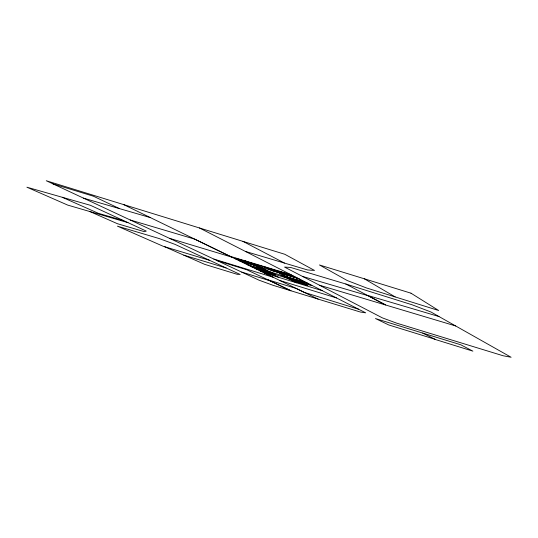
<?xml version="1.0" encoding="UTF-8"?>
<svg xmlns="http://www.w3.org/2000/svg" width="538" height="538" viewBox="0 0 538 538"><rect width="100%" height="100%" fill="white"/><g stroke="black" fill="none" stroke-linecap="round" stroke-linejoin="round"><path stroke-width="0.81" d="M127.997 222.651L67.714 205.099L26.9 187.197L90.451 205.314L146.282 231.091L144.372 231.67L117.412 223.707L89.92 211.562M83.437 198.119L150.418 217.621M123.787 220.708L98.42 213.337L62.253 197.278M302.538 276.424L382.41 317.891L396.412 323.069L503.084 355.746L511.1 357.259L430.972 312.013L412.162 304.804L345.793 284.003L290.614 267.453L284.541 267.077L302.538 276.424L368.1 295.732M130.25 219.995L194.675 239.121L231.723 257.117L169.443 238.314L46.268 180.741L284.763 254.266L314.535 270.439L307.575 269.968L245.415 251.428M438.988 316.539L367.32 295.322L385.477 304.878L345.793 284.003M319.451 285.207L455.679 325.961M229.908 256.236L290.856 274.629M234.729 258.529L249.8 263.089M268.254 268.664L283.977 273.418M209.511 260.298L163.27 246.317L117.425 226.148L159.235 238.576L174.998 244.36L240.183 274.461L237.15 274.299L204.763 264.38L164.689 246.747M183.801 255.16L226.088 267.951M241.596 261.28L296.761 277.978M239.154 260.688L257.453 266.229L265.886 270.399L247.783 264.898M299.101 278.839L272.49 270.782L263.943 266.512M307.077 282.914L280.775 274.925L296.539 282.8M251.912 266.323L306.337 282.867M251.999 266.956L266.747 271.441M284.81 276.942L300.177 281.616M52.885 183.835L93.377 196.195L119.463 208.603M256.149 268.973L270.816 273.445M288.785 278.926L304.064 283.58M260.231 270.97L274.824 275.422M292.692 280.876L307.884 285.517L296.23 279.619M322.249 290.661L264.259 272.934L304.4 292.43L358.577 309.209M169.443 238.314L213.855 259.074L273.042 277.198L123.565 204.568M267.816 279.773L296.25 288.476L318.126 299.101M241.723 272.1L269.639 280.641L290.977 290.789L246.734 269.746L217.197 260.641L213.855 259.074M279.915 280.533L336.485 297.931M434.939 339.243L388.786 324.965L375.47 318.55L460.804 344.791L472.882 351.139L435.605 339.579L422.7 333.076M217.197 260.641L258.953 280.157L272.867 285.241L360.312 312.02L365.658 312.82L199.457 227.971M245.375 260.903L278.771 277.366M253.344 263.654L275.362 274.555M272.02 269.289L293.499 280.076M279.753 271.28L288.126 275.517M242.934 241.367L284.454 263.075M364.313 278.792L395.181 296.922M290.91 274.999L235.308 258.206L257.83 269.215L311.825 285.665L290.91 274.999M410.958 293.176L319.458 264.965L347.165 280.5L366.512 287.964L438.692 310.52L410.958 293.176"/></g></svg>
